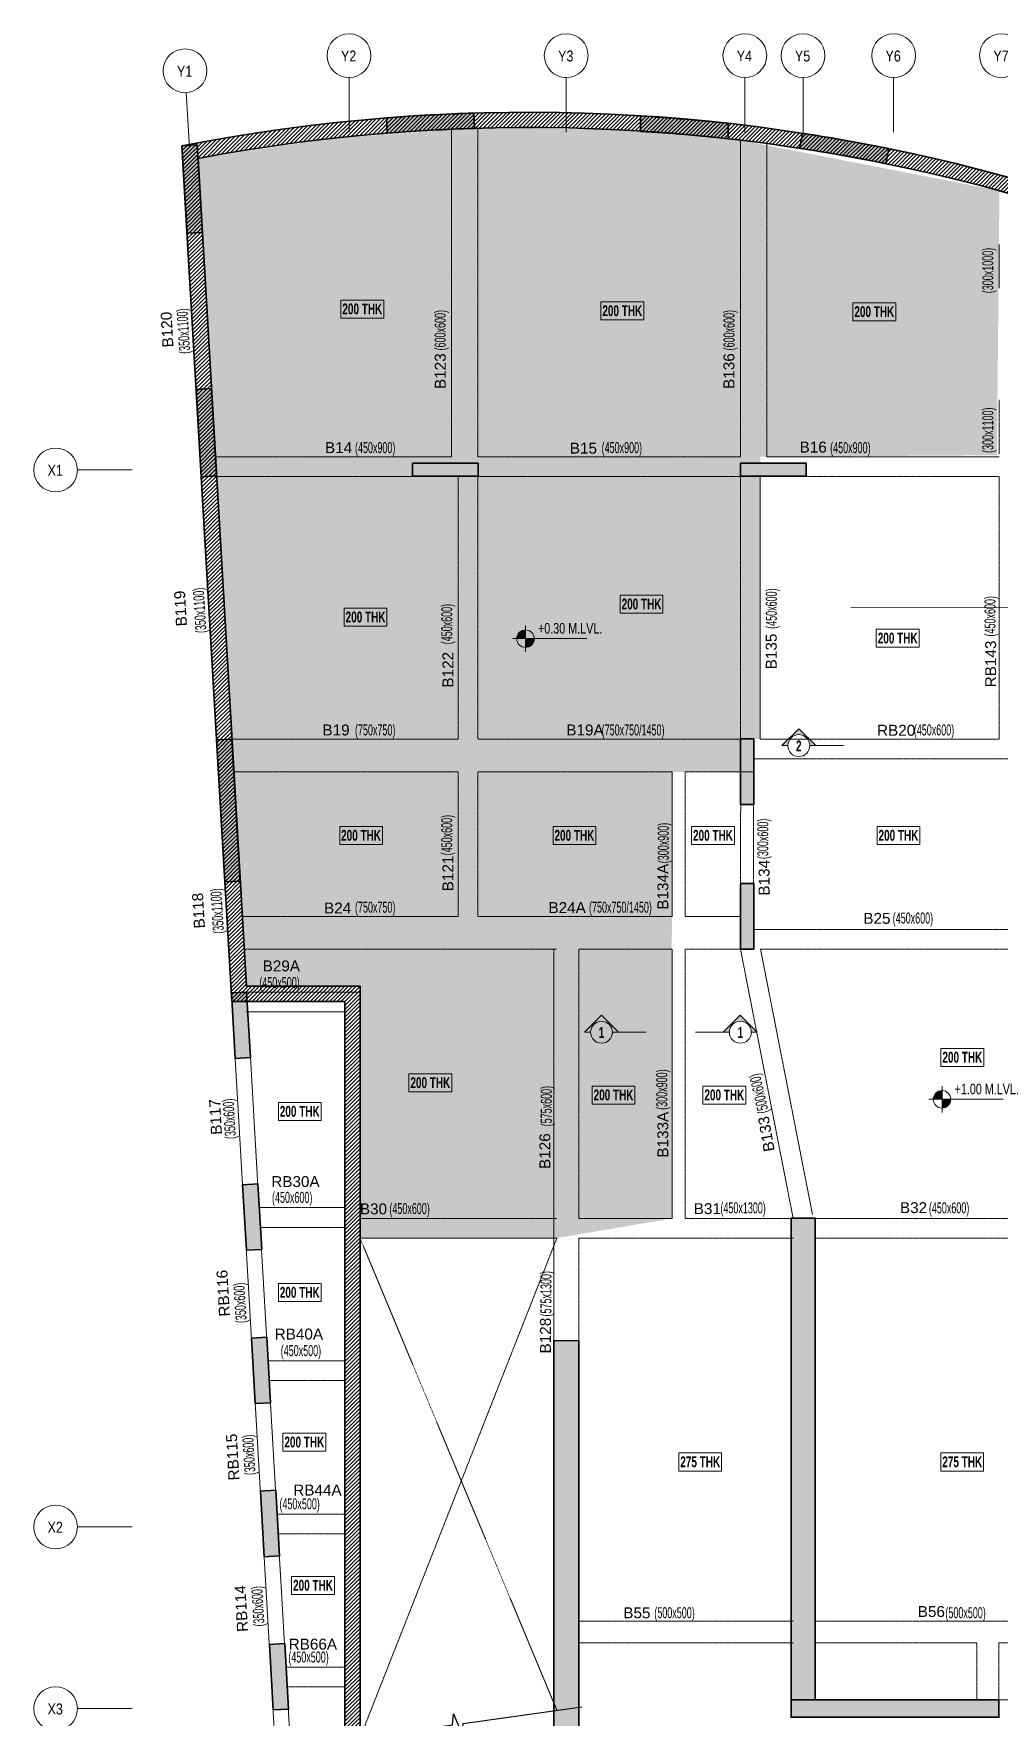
# Model space of a CAD drawing. Header units: millimetres. Extents: x -7 to 75728, y 24 to 63519.
# Drawn here: x -7 to 22064, y 25056 to 63519 of the extents above; entities that cross this region are included whole.
import ezdxf
from ezdxf.enums import TextEntityAlignment as Align

# ---------------------------------------------------------------- set-up
doc = ezdxf.new("R2010")
doc.units = ezdxf.units.MM
doc.linetypes.add('Grid Line', pattern=[2222.5, 1270, -317.5, 317.5, -317.5])
doc.linetypes.add('HIDDEN', pattern=[0.375, 0.25, -0.125])
for name, color, linetype, lineweight in [('A-FLOR-IDEN', 11, 'Continuous', 9), ('A-GRIDS', 8, 'Continuous', 9), ('A-HIDD-ABVE', 8, 'HIDDEN', 20), ('G-____-____-DIMS', 7, 'Continuous', 9), ('G-ANNO-SYMB', 1, 'Continuous', 9), ('S-BEAM', 7, 'Continuous', 18), ('S-BEAM-IDEN', 2, 'Continuous', 9), ('S-COL HATCH', 9, 'Continuous', 0), ('S-COLS', 5, 'Continuous', 35), ('S-GRIDS', 8, 'Continuous', 9)]:
    doc.layers.add(name, color=color, linetype=linetype, lineweight=lineweight)
for name, color, linetype in [('Beam Nos', 7, 'Continuous'), ('HATCH', 8, 'Continuous'), ('S-CUTOUT', 1, 'Continuous')]:
    doc.layers.add(name, color=color, linetype=linetype)
doc.styles.add('Arial Narrow', font='ARIALN.TTF', dxfattribs={"height": 400})
doc.styles.add('SC-BBS1', font='SansSerif')
doc.styles.add('Swis721 LtCn BT', font='swisscl.ttf', dxfattribs={"width": 0.9, "height": 233.355162})
doc.styles.add('Swis721 LtCn BT_1', font='swisscl.ttf', dxfattribs={"height": 240})
doc.styles.add('Swis721 LtCn BT_B', font='', dxfattribs={"width": 0.9, "height": 246.918336})
doc.styles.get('Swis721 LtCn BT_B').set_extended_font_data('Swis721 LtCn BT', bold=True)

# ---------------------------------------------------------------- blocks, each defined once
blk = doc.blocks.new('Spot Elevations - M_Spot Elevation - Target Filled-23738-FIRST FLOOR  FRAMING PLAN _NTA_')
at = {"layer": 'G-____-____-DIMS'}
h = blk.add_hatch(color=256, dxfattribs=at)
edge = h.paths.add_edge_path(flags=0)
edge.add_line((0, 0), (-2, 0))
edge.add_arc((0, 0), 2, 90, 180, ccw=False)
edge.add_line((0, 2), (0, 0))
h = blk.add_hatch(color=256, dxfattribs=at)
edge = h.paths.add_edge_path(flags=0)
edge.add_line((0, 0), (2, 0))
edge.add_arc((0, 0), 2, 270, 360, ccw=False)
edge.add_line((0, -2), (0, 0))
for p, q in [((-3, 0), (14, 0)), ((0, -3), (0, 3))]:
    blk.add_line(p, q, dxfattribs=at)
blk.add_circle((0, 0), 2, dxfattribs=at)
blk = doc.blocks.new('Detail View - M_Section Head - Structural Type 1-785420-STILT FLOOR FRAMING PLAN')
at = {"layer": 'G-ANNO-SYMB'}
h = blk.add_hatch(color=9, dxfattribs=at)
edge = h.paths.add_edge_path(flags=0)
edge.add_line((-8.5, 0), (-9.86, 0))
edge.add_line((-9.86, 0), (-5.99, 3.87))
edge.add_line((-5.99, 3.87), (-2.12, 0))
edge.add_line((-2.12, 0), (-3.5, 0))
edge.add_arc((-6, 0), 2.5, 360, 540)
for p, q in [((-5.99, 3.87), (-9.86, 0)), ((-5.99, 3.87), (-2.12, 0)), ((-8.5, 0), (-9.86, 0)), ((-3.5, 0), (-2.12, 0))]:
    blk.add_line(p, q, dxfattribs=at)
at = {"layer": 'G-ANNO-SYMB', "color": 5}
for p, q in [((-5.99, 3.87), (-9.86, 0)), ((-2.12, 0), (-5.99, 3.87)), ((-9.86, 0), (-8.5, 0)), ((-3.5, 0), (4.24, 0)), ((-3.5, 0), (-2.12, 0))]:
    blk.add_line(p, q, dxfattribs=at)
at = {"layer": 'G-ANNO-SYMB'}
blk.add_arc((-6, 0), 2.5, 360, 180, dxfattribs=at)
at = {"layer": 'G-ANNO-SYMB', "color": 5}
for start, end in [(360, 180), (180, 360)]:
    blk.add_arc((-6, 0), 2.5, start, end, dxfattribs=at)
blk = doc.blocks.new('A$C89844c14')
at = {"layer": 'S-COL HATCH', "transparency": 33554687}
h = blk.add_hatch(dxfattribs=at)
h.set_pattern_fill('ANSI31', color=256, scale=500)
h.set_pattern_definition([(45, (-31243118.95, 21573255.045), (-44.19417382, 44.19417382), [])])
edge = h.paths.add_edge_path()
edge.add_line((-12641, -10574), (46763, -10574))
edge.add_line((46763, -10574), (50159, -10424))
edge.add_line((50159, -10424), (50159, 18363))
edge.add_arc((65987, 101152), 84288, 235.33184, 259.17631, ccw=False)
edge.add_arc((-8443, 269), 41200, 49.9962, 101.0852)
edge.add_line((-16364, 40700), (-15224, 21151))
edge.add_line((-15224, 21151), (-12641, 21151))
edge.add_line((-12641, 21151), (-12641, -10574))
edge = h.paths.add_edge_path(flags=16)
edge.add_line((-12291, -10224), (46756, -10224))
edge.add_line((46756, -10224), (49809, -10089))
edge.add_line((49809, -10089), (49809, 18075))
edge.add_arc((65987, 101152), 84638, 235.32076, 258.98032, ccw=False)
edge.add_arc((-8443, 269), 40850, 49.9733, 100.6568)
edge.add_line((-15997, 40415), (-14893, 21501))
edge.add_line((-14893, 21501), (-12291, 21501))
edge.add_line((-12291, 21501), (-12291, -10224))
h = blk.add_hatch(color=256, dxfattribs=at)
h.dxf.hatch_style = 1
h.paths.add_polyline_path([(-9677, 41100), (-9696, 41450, 0.01185), (-11693, 41340), (-11674, 40991, -0.011949)])
h = blk.add_hatch(color=256, dxfattribs=at)
h.dxf.hatch_style = 1
h.paths.add_polyline_path([(-3883, 40864), (-3883, 41216, 0.011892), (-5883, 41384), (-5883, 41033, -0.011992)])
h = blk.add_hatch(color=256, dxfattribs=at)
h.dxf.hatch_style = 1
h.paths.add_polyline_path([(-278, 40295), (-209, 40638, 0.011811), (-2178, 40990), (-2248, 40647, -0.01191)])
h = blk.add_hatch(color=256, dxfattribs=at)
h.dxf.hatch_style = 1
h.paths.add_polyline_path([(-16015, 40721), (-16364, 40700), (-16248, 38704), (-15898, 38724)])
h = blk.add_hatch(color=256, dxfattribs=at)
h.dxf.hatch_style = 1
h.paths.add_polyline_path([(-15690, 35158), (-16040, 35137), (-15923, 33141), (-15574, 33161)])
h = blk.add_hatch(color=256, dxfattribs=at)
h.dxf.hatch_style = 1
h.paths.add_polyline_path([(-11098, 33452), (-11098, 33152), (-9598, 33152), (-9598, 33452)])
h = blk.add_hatch(color=256, dxfattribs=at)
h.dxf.hatch_style = 1
h.paths.add_polyline_path([(-3596, 33452), (-3596, 33152), (-2096, 33152), (-2096, 33452)])
h = blk.add_hatch(color=256, dxfattribs=at)
h.dxf.hatch_style = 1
h.paths.add_polyline_path([(-15224, 27151), (-15573, 27131), (-15384, 23886), (-15034, 23907)])
h = blk.add_hatch(color=256, dxfattribs=at)
h.dxf.hatch_style = 1
h.paths.add_polyline_path([(-3596, 25652), (-3296, 25652), (-3296, 27152), (-3596, 27152)])
h = blk.add_hatch(color=256, dxfattribs=at)
h.dxf.hatch_style = 1
h.paths.add_polyline_path([(-3596, 25652), (-3296, 25652), (-3296, 27152), (-3596, 27152)])
h = blk.add_hatch(color=256, dxfattribs=at)
h.dxf.hatch_style = 1
h.paths.add_polyline_path([(-3596, 22352), (-3296, 22352), (-3296, 23852), (-3596, 23852)])
h = blk.add_hatch(color=256, dxfattribs=at)
h.dxf.hatch_style = 1
h.paths.add_polyline_path([(-3596, 22352), (-3296, 22352), (-3296, 23852), (-3596, 23852)])
h = blk.add_hatch(color=256, dxfattribs=at)
h.dxf.hatch_style = 1
h.paths.add_polyline_path([(-15235, 21349), (-15148, 19852), (-14798, 19872), (-14886, 21370)])
h = blk.add_hatch(color=256, dxfattribs=at)
h.dxf.hatch_style = 1
h.paths.add_polyline_path([(-14979, 16967), (-14892, 15470), (-14543, 15490), (-14630, 16988)])
h = blk.add_hatch(color=256, dxfattribs=at)
h.dxf.hatch_style = 1
h.paths.add_polyline_path([(-14775, 13467), (-14688, 11970), (-14338, 11990), (-14426, 13488)])
h = blk.add_hatch(color=256, dxfattribs=at)
h.dxf.hatch_style = 1
h.paths.add_polyline_path([(-14571, 9967), (-14484, 8470), (-14134, 8490), (-14222, 9988)])
h = blk.add_hatch(color=256, dxfattribs=at)
h.dxf.hatch_style = 1
h.paths.add_polyline_path([(-14367, 6467), (-14279, 4970), (-13930, 4990), (-14017, 6488)])
at = {"layer": 'S-COLS', "elevation": 0}
for points in [[(-12641, -10574), (46763, -10574), (50159, -10424), (50159, 18363, -0.104418), (18042, 31828, 0.226686), (-16364, 40700), (-15224, 21151), (-12641, 21151)], [(-12291, -10224), (46756, -10224), (49809, -10089), (49809, 18075, -0.103603), (17829, 31550, 0.224825), (-15997, 40415), (-14893, 21501), (-12291, 21501)]]:
    blk.add_lwpolyline(points, format="xyb", close=True, dxfattribs=at)
for points in [[(-9696, 41450, 0.01185), (-11693, 41340), (-11674, 40991, -0.011949), (-9677, 41100), (-9696, 41450)], [(-5883, 41384, -0.011892), (-3883, 41216), (-3883, 40864, 0.011992), (-5883, 41033), (-5883, 41384)], [(-278, 40295), (-209, 40638, 0.011811), (-2178, 40990), (-2248, 40647, -0.01191), (-278, 40295)]]:
    blk.add_lwpolyline(points, format="xyb", dxfattribs=at)
for points in [[(-16364, 40700), (-16015, 40721), (-15898, 38724), (-16248, 38704)], [(-16040, 35137), (-15690, 35158), (-15574, 33161), (-15923, 33141)], [(-11098, 33452), (-11098, 33152), (-9598, 33152), (-9598, 33452)], [(-3596, 33452), (-3596, 33152), (-2096, 33152), (-2096, 33452)], [(-15573, 27131), (-15224, 27151), (-15034, 23907), (-15384, 23886)], [(-3596, 25652), (-3296, 25652), (-3296, 27152), (-3596, 27152)], [(-3596, 25652), (-3296, 25652), (-3296, 27152), (-3596, 27152)], [(-3596, 22352), (-3296, 22352), (-3296, 23852), (-3596, 23852)], [(-3596, 22352), (-3296, 22352), (-3296, 23852), (-3596, 23852)], [(-15235, 21349), (-14886, 21370), (-14798, 19872), (-15148, 19852)], [(-14979, 16967), (-14630, 16988), (-14543, 15490), (-14892, 15470)], [(-14775, 13467), (-14426, 13488), (-14338, 11990), (-14688, 11970)], [(-14571, 9967), (-14222, 9988), (-14134, 8490), (-14484, 8470)], [(-14367, 6467), (-14017, 6488), (-13930, 4990), (-14279, 4970)]]:
    blk.add_lwpolyline(points, close=True, dxfattribs=at)
blk = doc.blocks.new('Grid - Type 1 Structural-6743905-9TH FLOOR LVL')
at = {"layer": 'A-GRIDS'}
blk.add_circle((0, 0), 4, dxfattribs=at)
blk = doc.blocks.new('A$C45bf0ae9')
at = {"layer": 'S-GRIDS', "linetype": 'Grid Line'}
for p, q in [((-12545, 41014), (-12545, 42264)), ((-7583, 41014), (-7583, 42264)), ((-3500, 41014), (-3500, 42264)), ((-2170, 41014), (-2170, 42264)), ((-100, 41014), (-100, 42264)), ((-16192, 40669), (-16265, 41917)), ((-17504, 33297), (-18754, 33297)), ((-17504, 9150), (-18754, 9150)), ((-17504, 5000), (-18754, 5000))]:
    blk.add_line(p, q, dxfattribs=at)
at = {"layer": 'A-GRIDS', "xscale": 124.9999999999999, "yscale": 124.9999999999999, "zscale": 124.9999999999999}
for p in [(-12545, 42764), (-7583, 42764), (-3500, 42764), (-2170, 42764), (-100, 42764), (2365, 42764)]:
    blk.add_blockref('Grid - Type 1 Structural-6743905-9TH FLOOR LVL', p, dxfattribs=at)
for p, rotation in [((-16294, 42416), 3.339999999999538), ((-19254, 33297), 89.99999999999982), ((-19254, 9150), 89.99999999999982), ((-19254, 5000), 89.99999999999982)]:
    blk.add_blockref('Grid - Type 1 Structural-6743905-9TH FLOOR LVL', p, dxfattribs=dict(at, rotation=rotation))
at = {"layer": 'A-GRIDS', "lineweight": 18, "char_height": 250, "width": 440.93, "attachment_point": 1, "style": 'Arial Narrow'}
for s, insert in [('Y2', (-12731, 42879)), ('Y3', (-7769, 42879)), ('Y4', (-3686, 42879)), ('Y5', (-2356, 42879)), ('Y6', (-286, 42879)), ('Y7', (2179, 42879)), ('Y1', (-16480, 42530)), ('X1', (-19437, 33415)), ('X2', (-19437, 9268)), ('X3', (-19437, 5118))]:
    blk.add_mtext(s, dxfattribs=dict(at, insert=insert))
blk = doc.blocks.new('A$C0bd9de3c')
at = {"layer": 'S-COL HATCH', "transparency": 33554687}
h = blk.add_hatch(color=256, dxfattribs=at)
h.dxf.hatch_style = 1
h.paths.add_polyline_path([(-2446, 5200), (-2446, 4800), (2304, 4800), (2304, 5200)])
h.paths.add_polyline_path([(-2446, 5200), (-1896, 5200), (-1896, 16200), (-2446, 16200)])
h = blk.add_hatch(color=256, dxfattribs=at)
h.dxf.hatch_style = 1
h.paths.add_polyline_path([(-2086, 1900), (-2086, 2800), (-2486, 2800), (-2486, 2300), (-7296, 2300), (-7296, 13400), (-7871, 13403), (-7871, 1900)])
at = {"layer": 'S-COLS'}
blk.add_lwpolyline([(-2446, 5200), (-2446, 16200), (-1896, 16200), (-1896, 5200), (-2446, 5200)], dxfattribs=at)
blk.add_lwpolyline([(-7871, 1903), (-2086, 1900), (-2086, 2800), (-2486, 2800), (-2486, 2300), (-7296, 2300), (-7296, 13400), (-7871, 13403)], close=True, dxfattribs=at)
at = {"layer": 'S-COLS', "elevation": 0}
blk.add_lwpolyline([(2304, 5200), (-2446, 5200), (-2446, 4800), (2304, 4800)], close=True, dxfattribs=at)

msp = doc.modelspace()

# ---------------------------------------------------------------- hatches: boundary and pattern name
at = {"layer": 'HATCH'}
h = msp.add_hatch(dxfattribs=at)
h.set_pattern_fill('TRIANG', color=9, scale=1500)
h.set_pattern_definition([(60, (-31343265.7, 21493490.9), (-281.2499995, 487.1392893), [281.25, -281.25]), (120, (-31343265.7, 21493490.9), (-562.4999995, 3e-07), [281.25, -281.25]), (0, (-31343406.3, 21493734.5), (281.25, 487.139289), [281.25, -281.25])])
edge = h.paths.add_edge_path()
edge.add_line((11952, 36004.7), (7456.3, 36004.7))
edge.add_line((7456.3, 36004.7), (7456.3, 41755.9))
edge.add_line((7456.3, 41755.9), (4854.2, 41755.9))
edge.add_line((4854.2, 41755.9), (3748.4, 60709.3))
edge.add_line((3748.4, 60709.3), (3750.7, 60669.2))
edge.add_line((3750.7, 60669.2), (6792.4, 61123.8))
edge.add_line((6792.4, 61123.8), (9868.6, 61348.4))
edge.add_line((9868.6, 61348.4), (12934.6, 61341.3))
edge.add_line((12934.6, 61341.3), (15975.6, 61118.5))
edge.add_line((15975.6, 61118.5), (22066.5, 59931.5))
edge.add_line((22066.5, 59931.5), (22008.4, 53886.9))
edge.add_line((22008.4, 53886.9), (16597.8, 53854.7))
edge.add_line((16597.8, 53854.7), (16597.8, 47405.9))
edge.add_line((16597.8, 47405.9), (16167.5, 47404.7))
edge.add_line((16167.5, 47404.7), (16151.7, 46654.7))
edge.add_line((16151.7, 46654.7), (14583.7, 46654.7))
edge.add_line((14583.7, 46654.7), (14583.7, 43354.7))
edge.add_line((14583.7, 43354.7), (14583.7, 43354.7))
edge.add_line((14583.7, 43354.7), (14574.6, 42604.7))
edge.add_line((14574.6, 42604.7), (14592.8, 36454.7))

# ---------------------------------------------------------------- linework, layer by layer
at = {"elevation": 0}
msp.add_lwpolyline([(7183.1, 24550.2), (9563.8, 24883.1), (9591.1, 25139.4), (9784.1, 24661.5), (9811.4, 24917.8), (12521.8, 25296.8)], dxfattribs=at)
at = {"layer": 'A-FLOR-IDEN', "color": 8, "flags": 128}
for points in [[(7992.9, 57432), (7992.9, 57020.2), (7015.4, 57020.2), (7015.4, 57432)], [(7992.9, 57432), (7992.9, 57020.2), (7015.4, 57020.2), (7015.4, 57432)], [(13935.4, 57391), (13935.4, 56979.2), (12957.9, 56979.2), (12957.9, 57391)], [(13935.4, 57391), (13935.4, 56979.2), (12957.9, 56979.2), (12957.9, 57391)], [(19695.4, 57370), (19695.4, 56958.2), (18717.9, 56958.2), (18717.9, 57370)], [(19695.4, 57370), (19695.4, 56958.2), (18717.9, 56958.2), (18717.9, 57370)], [(8068.4, 50394.5), (8068.4, 49982.7), (7090.9, 49982.7), (7090.9, 50394.5)], [(8068.4, 50394.5), (8068.4, 49982.7), (7090.9, 49982.7), (7090.9, 50394.5)], [(14375.9, 50691.5), (14375.9, 50279.7), (13398.4, 50279.7), (13398.4, 50691.5)], [(14375.9, 50691.5), (14375.9, 50279.7), (13398.4, 50279.7), (13398.4, 50691.5)], [(20230.1, 49914), (20230.1, 49502.1), (19252.6, 49502.1), (19252.6, 49914)], [(20230.1, 49914), (20230.1, 49502.1), (19252.6, 49502.1), (19252.6, 49914)], [(21706.9, 40338), (21706.9, 39926.2), (20729.4, 39926.2), (20729.4, 40338)], [(21706.9, 40338), (21706.9, 39926.2), (20729.4, 39926.2), (20729.4, 40338)], [(9548.9, 39756.5), (9548.9, 39344.7), (8571.4, 39344.7), (8571.4, 39756.5)], [(9548.9, 39756.5), (9548.9, 39344.7), (8571.4, 39344.7), (8571.4, 39756.5)], [(13735.9, 39476.5), (13735.9, 39064.7), (12758.4, 39064.7), (12758.4, 39476.5)], [(13735.9, 39476.5), (13735.9, 39064.7), (12758.4, 39064.7), (12758.4, 39476.5)], [(16267.4, 39476.5), (16267.4, 39064.7), (15289.9, 39064.7), (15289.9, 39476.5)], [(16267.4, 39476.5), (16267.4, 39064.7), (15289.9, 39064.7), (15289.9, 39476.5)], [(6564.2, 39101.7), (6564.2, 38689.9), (5586.7, 38689.9), (5586.7, 39101.7)], [(6564.2, 34967.2), (6564.2, 34555.4), (5586.7, 34555.4), (5586.7, 34967.2)], [(6669.2, 31547.2), (6669.2, 31135.4), (5691.7, 31135.4), (5691.7, 31547.2)], [(14739.8, 31095.1), (14739.8, 30683.3), (15717.3, 30683.3), (15717.3, 31095.1)], [(20726.8, 31095.1), (20726.8, 30683.3), (21704.3, 30683.3), (21704.3, 31095.1)], [(6866.7, 28274.7), (6866.7, 27862.9), (5889.2, 27862.9), (5889.2, 28274.7)]]:
    msp.add_lwpolyline(points, close=True, dxfattribs=at)
at = {"layer": 'A-FLOR-IDEN', "color": 8, "elevation": 0, "flags": 128}
for points in [[(7965.2, 45407.2), (7965.2, 44995.4), (6987.7, 44995.4), (6987.7, 45407.2)], [(7965.2, 45407.2), (7965.2, 44995.4), (6987.7, 44995.4), (6987.7, 45407.2)], [(12841.7, 45407.2), (12841.7, 44995.4), (11864.2, 44995.4), (11864.2, 45407.2)], [(12841.7, 45407.2), (12841.7, 44995.4), (11864.2, 44995.4), (11864.2, 45407.2)], [(16007.7, 45407.2), (16007.7, 44995.4), (15030.2, 44995.4), (15030.2, 45407.2)], [(16007.7, 45407.2), (16007.7, 44995.4), (15030.2, 44995.4), (15030.2, 45407.2)], [(20247.7, 45407.2), (20247.7, 44995.4), (19270.2, 44995.4), (19270.2, 45407.2)], [(20247.7, 45407.2), (20247.7, 44995.4), (19270.2, 44995.4), (19270.2, 45407.2)]]:
    msp.add_lwpolyline(points, close=True, dxfattribs=at)
at = {"layer": 'A-HIDD-ABVE', "linetype": 'HIDDEN'}
for p, q in [((7452.4, 36004.7), (11952, 25217.1, 0)), ((7452.4, 24587.9), (11952, 36004.7))]:
    msp.add_line(p, q, dxfattribs=at)
at = {"layer": 'S-BEAM', "linetype": 'HIDDEN'}
for p, q in [((9545.5, 53854.7), (9545.5, 61367.6)), ((10145.5, 53854.7), (10145.5, 61373.6)), ((16147.8, 53854.7, 0), (16147.8, 61084, 0)), ((16747.8, 53854.7, 0), (16747.8, 61007.8, 0)), ((22062.2, 55154.7, 0), (22062.2, 53904.7, 0)), ((4144.4, 53854.7), (9545.5, 53854.7)), ((10145.5, 53854.7), (16147.8, 53854.7)), ((4170.3, 53404.7), (17114.6, 53404.7)), ((9695.9, 47404.7, 0), (9695.9, 53405.9, 0)), ((10145.9, 47405.9, 0), (10145.9, 53405.9, 0)), ((16147.8, 47404.7, 0), (16147.8, 53404.7, 0)), ((16597.8, 53404.7, 0), (22062.2, 53404.7, 0)), ((22062.2, 47404.7, 0), (22062.2, 53404.7, 0)), ((4520.7, 47404.7), (9695.9, 47404.7)), ((10145.5, 47404.7), (16447.8, 47404.7)), ((16597.8, 47404.7, 0), (22062.2, 47404.7)), ((16447.8, 46954.7), (23947.4, 46954.7)), ((4564.5, 46654.7), (9695.9, 46654.7)), ((9695.9, 43354.7, 0), (9695.9, 46655.9, 0)), ((10145.9, 43354.7, 0), (10145.9, 46655.9, 0)), ((10145.9, 46654.7), (14583.7, 46654.7)), ((14883.7, 43354.7, 0), (14883.7, 46654.7, 0)), ((14883.7, 46654.7), (16447.8, 46654.7)), ((16147.8, 44105.9, 0), (16152.5, 45905.9, 0)), ((16447.8, 44105.9, 0), (16447.8, 45905.9, 0)), ((4756.6, 43354.7), (9695.9, 43354.7)), ((10145.9, 43354.7), (14583.7, 43354.7)), ((16447.4, 43354.7), (16447.8, 43354.7)), ((23947.4, 43054.7), (16447.8, 43054.7)), ((4800.4, 42604.7), (11952, 42604.7)), ((11880.9, 36458.1, 0), (11880.9, 42608.1)), ((12452, 42604.7), (14583.7, 42604.7)), ((12452, 36454.7), (12452, 42604.7)), ((14883.7, 36454.7, 0), (14883.7, 42605.9, 0)), ((14883.7, 42604.7), (16147.8, 42604.7)), ((17352, 36454.7), (16147.8, 42604.7, 0)), ((17793.6, 36541.2), (16606.1, 42605.9, 0)), ((23846.9, 42604.7), (16606.4, 42604.7)), ((7452.4, 41623.3, 0), (4849.3, 41623.3, 0)), ((5149.2, 36699.7), (7080.7, 36699.7)), ((5175.4, 36249.7), (7102.4, 36249.7)), ((7452.4, 36454.7), (11952, 36454.7)), ((14883.7, 36454.7), (17352, 36454.7)), ((17852, 36454.7), (24402, 36454.7, 0)), ((5185.4, 36004.7, 0), (5349.2, 33197.1, 0)), ((12452, 33654.7), (12452, 36004.7)), ((12452, 36004.7), (17352, 36004.7)), ((13222, 36004.7), (13751.5, 36004.7)), ((17852, 36004.7), (24402, 36004.7)), ((5349.1, 33199.7), (7102.4, 33199.7)), ((5375.3, 32749.7), (7102.4, 32749.7)), ((5553.3, 29699.7), (7102.4, 29699.7)), ((5579.5, 29249.7), (7102.4, 29249.7)), ((17352, 27254.7), (12452, 27254.7)), ((17852, 27254.7), (24402, 27254.7)), ((17352, 26754.7), (12452, 26754.7)), ((17852, 26754.7), (21552, 26754.7)), ((21552, 25454.7, 0), (21552, 26754.7, 0)), ((22052, 26754.7), (29722, 26754.7)), ((22052, 25454.7, 0), (22052, 26754.7, 0)), ((5757.5, 26199.7), (7102.4, 26199.7)), ((5783.7, 25749.7), (7102.4, 25749.7)), ((22055.8, 25454.7, 0), (29425.8, 25454.7, 0))]:
    msp.add_line(p, q, dxfattribs=at)
at = {"layer": 'S-BEAM'}
for p, q in [((22062.2, 58704.7, 0), (22062.2, 57704.7, 0)), ((16747.8, 53854.7), (22062.2, 53854.7)), ((16597.8, 47404.7, 0), (16597.8, 53404.7, 0)), ((14583.7, 43354.7, 0), (14583.7, 46654.7, 0)), ((14883.7, 43354.7), (16147.8, 43354.7)), ((14583.7, 36454.7, 0), (14583.7, 42604.7, 0)), ((7102.4, 41173.3, 0), (4849.3, 41173.3, 0)), ((11880.9, 33658.1, 0), (11880.9, 36458.1)), ((12452, 36454.7), (14583.7, 36454.7)), ((7452.4, 36004.7), (11952, 36004.7))]:
    msp.add_line(p, q, dxfattribs=at)
at = {"layer": 'S-BEAM', "const_width": 12.5, "elevation": 0}
msp.add_lwpolyline([(18668.3, 50404.7), (33522.8, 50404.7)], dxfattribs=at)
at = {"layer": 'S-BEAM', "ltscale": 250000, "elevation": 0}
msp.add_lwpolyline([(4595.6, 40105.2), (6574.8, 6180.7)], dxfattribs=at)
at = {"layer": 'S-BEAM', "linetype": 'HIDDEN', "elevation": 0}
for points in [[(4949.7, 40125.9), (5159.2, 36454.7)], [(5375.5, 32747.1), (5553.4, 29697.1)], [(5579.7, 29247.1), (5757.6, 26197.1)], [(5783.9, 25747.1), (5961.8, 22697.1)]]:
    msp.add_lwpolyline(points, dxfattribs=at)

# ---------------------------------------------------------------- block references
at = {"layer": 'Beam Nos'}
msp.add_blockref('A$C45bf0ae9', (19747.6, 20254.7), dxfattribs=at)
at = {"layer": 'G-____-____-DIMS', "xscale": 99.99999999999991, "yscale": 99.99999999999991, "zscale": 99.99999999999991}
for p in [(11234.3, 49698.9, 0), (20755.2, 39174.5)]:
    msp.add_blockref('Spot Elevations - M_Spot Elevation - Target Filled-23738-FIRST FLOOR  FRAMING PLAN _NTA_', p, dxfattribs=at)
at = {"layer": 'G-ANNO-SYMB', "extrusion": (0, 0, -1), "yscale": 99.99999999999991, "zscale": 99.99999999999991}
for p, xscale in [((-18079.6, 47254.9, 0), -99.99999999999991), ((-13571.7, 40706.5), -99.99999999999991), ((-15543.5, 40706.5), 99.99999999999991)]:
    msp.add_blockref('Detail View - M_Section Head - Structural Type 1-785420-STILT FLOOR FRAMING PLAN', p, dxfattribs=dict(at, xscale=xscale))
at = {"layer": 'S-COL HATCH', "color": 4}
msp.add_blockref('A$C89844c14', (19747.6, 20254.7), dxfattribs=at)
at = {"layer": 'S-CUTOUT'}
msp.add_blockref('A$C0bd9de3c', (19751.5, 20258.2, 0), dxfattribs=at)

# ---------------------------------------------------------------- texts
at = {"layer": 'A-FLOR-IDEN', "color": 1, "char_height": 246.92, "width": 1155, "attachment_point": 2, "line_spacing_factor": 0.964267, "style": 'Swis721 LtCn BT_B'}
for s, insert in [('200 THK', (7504.2, 57354)), ('200 THK', (7504.2, 57354)), ('200 THK', (13446.7, 57313)), ('200 THK', (13446.7, 57313)), ('200 THK', (19206.7, 57292)), ('200 THK', (19206.7, 57292)), ('200 THK', (13887.2, 50613.5)), ('200 THK', (13887.2, 50613.5)), ('200 THK', (7579.7, 50316.5)), ('200 THK', (7579.7, 50316.5)), ('200 THK', (19741.3, 49835.9)), ('200 THK', (19741.3, 49835.9)), ('200 THK', (7476.4, 45329.1)), ('200 THK', (7476.4, 45329.1)), ('200 THK', (12352.9, 45329.1)), ('200 THK', (12352.9, 45329.1)), ('200 THK', (15518.9, 45329.1)), ('200 THK', (15518.9, 45329.1)), ('200 THK', (19758.9, 45329.1)), ('200 THK', (19758.9, 45329.1)), ('200 THK', (21218.2, 40260)), ('200 THK', (21218.2, 40260)), ('200 THK', (9060.2, 39678.5)), ('200 THK', (9060.2, 39678.5)), ('200 THK', (13247.2, 39398.5)), ('200 THK', (13247.2, 39398.5)), ('200 THK', (15778.7, 39398.5)), ('200 THK', (15778.7, 39398.5)), ('200 THK', (6075.4, 39023.7)), ('200 THK', (6075.4, 34889.2)), ('200 THK', (6180.4, 31469.2)), ('275 THK', (15228.6, 31017)), ('275 THK', (21215.6, 31017)), ('200 THK', (6377.9, 28196.7))]:
    msp.add_mtext(s, dxfattribs=dict(at, insert=insert))
at = {"layer": 'Beam Nos', "style": 'SC-BBS1'}
for s, p in [('B120', (3240.5, 56770.1, 0)), ('B119', (3548.5, 50398.6, 0)), ('B118', (3960, 43496.1, 0)), ('B117', (4349, 38784.1, 0)), ('RB116', (4525, 34756.1, 0)), ('RB115', (4741.5, 31013.1, 0)), ('RB114', (4937.5, 27552.1, 0))]:
    msp.add_text(s, height=250, rotation=93.339, dxfattribs=at).set_placement(p, align=Align.BOTTOM_CENTER)
at = {"layer": 'Beam Nos', "color": 3, "style": 'SC-BBS1'}
for s, rotation, p in [('B123', 90, (9485.8, 55808.9)), ('B136', 90, (16083.3, 55811.3, 0)), ('B135', 90, (17050.9, 49405.8, 0)), ('RB143', 90, (22065.3, 49121)), ('B122', 90, (9661.1, 48988.4)), ('B121', 90, (9661.1, 44334.8)), ('B134', 90, (16886.4, 44236.1, 0)), ('B134A', 90, (14573.2, 44030.8, 0)), ('B133A', 90, (14573.2, 38366.6, 0)), ('B133', 99.96377, (16934.3, 38416.7, 0)), ('B126', 90, (11877, 37990.1)), ('B128', 90, (11888.9, 33776.8))]:
    msp.add_text(s, height=250, rotation=rotation, dxfattribs=at).set_placement(p, align=Align.BOTTOM_CENTER)
for s, p in [('B14', (6961.3, 53862.4, 0)), ('B15', (12557.8, 53849.9, 0)), ('B16', (17809.3, 53874.4, 0)), ('B19', (6904.8, 47412.4, 0)), ('B19A', (12594, 47412.4, 0)), ('RB20', (19705.8, 47405.5)), ('B24', (6940.3, 43345)), ('B24A', (12186.2, 43353.7)), ('B25', (19266.9, 43108.9)), ('B29A', (5653.5, 42022.3)), ('RB30A', (5976.7, 37095.6)), ('B30', (7759.6, 36471.8)), ('B31', (15390.9, 36476.6)), ('B32', (20102.6, 36500)), ('RB40A', (6054.7, 33611.7, 0)), ('RB44A', (6479.5, 30047.7)), ('B55', (13779.9, 27244.1)), ('B56', (20509.8, 27273.7)), ('RB66A', (6374.6, 26528.4))]:
    msp.add_text(s, height=250, dxfattribs=at).set_placement(p, align=Align.BOTTOM_CENTER)
at = {"layer": 'G-____-____-DIMS', "color": 1, "insert": (11519.6, 50054.5, 0), "char_height": 240, "width": 1683.881, "attachment_point": 1, "line_spacing_factor": 0.970126, "style": 'Swis721 LtCn BT_1'}
msp.add_mtext('+0.30 M.LVL.', dxfattribs=at)
at = {"layer": 'G-____-____-DIMS', "insert": (21040.5, 39530.1), "char_height": 240, "width": 1683.881, "attachment_point": 1, "line_spacing_factor": 0.970126, "style": 'Swis721 LtCn BT_1'}
msp.add_mtext('+1.00 M.LVL.', dxfattribs=at)
at = {"layer": 'G-ANNO-SYMB', "color": 5, "char_height": 246.9, "width": 330, "attachment_point": 2, "line_spacing_factor": 0.964267, "style": 'Swis721 LtCn BT_B'}
for s, insert in [('2', (17479.2, 47371.4, 0)), ('1', (12971.3, 40823)), ('1', (16143.8, 40823))]:
    msp.add_mtext(s, dxfattribs=dict(at, insert=insert))
at = {"layer": 'S-BEAM-IDEN', "style": 'Swis721 LtCn BT', "width": 0.8}
for s, rotation, p in [('(300x1000)', 90, (21925.1, 57589.3, 0)), ('(350x1100)', 93.60442, (3572.1, 56212.8, 0)), ('(600x600)', 90, (9408.3, 56282.9)), ('(600x600)', 90, (16010.7, 56282.9, 0)), ('(300x1100)', 90, (21925.1, 53941.4, 0)), ('(450x900)', 360, (7337.7, 53938)), ('(450x900)', 360, (12975.3, 53938)), ('(450x900)', 360, (18197.8, 53938)), ('(350x1100)', 93.60442, (3944.3, 49833.1, 0)), ('(450x600)', 90, (16977.5, 49922.1)), ('(450x600)', 90, (9558.8, 49569.5, 0)), ('(450x600)', 90, (21975.3, 49747.4, 0)), ('(750x750)', 360, (7337.7, 47488)), ('(750x750/1450)', 360, (12975.3, 47488)), ('(450x600)', 360, (20109.1, 47488, 0)), ('(450x600)', 90, (9558.8, 44748.7, 0)), ('(300x900)', 90, (14509.8, 44567.5, 0)), ('(300x600)', 90, (16783, 44662.5)), ('(350x1100)', 93.60442, (4345, 42965.5, 0)), ('(750x750)', 360, (7337.7, 43438.1)), ('(750x750/1450)', 360, (12686.4, 43438.1)), ('(450x600)', 360, (19627.5, 43190.7)), ('(450x500)', 360, (5150.9, 41716.2, 0)), ('(300x900)', 90, (14472.9, 38934.4, 0)), ('(500x600)', 103.06395, (16796, 38882.9)), ('(575x600)', 90, (11834.4, 38557.4)), ('(350x600)', 93.60442, (4618.4, 38274.5, 0)), ('(450x600)', 360, (5440.9, 36809.2, 0)), ('(450x600)', 360, (8124.5, 36553.8)), ('(575x1300)', 90, (11826.4, 34213.5)), ('(350x600)', 93.60442, (4864, 34070.3, 0)), ('(450x500)', 360, (5640.8, 33309.2, 0)), ('(350x600)', 93.60442, (5066.5, 30598.6, 0)), ('(450x500)', 360, (5610.5, 29809.2, 0)), ('(350x600)', 93.60442, (5272.6, 27139.7, 0)), ('(500x500)', 360, (14179.3, 27321.4)), ('(500x500)', 360, (20831.3, 27321.4)), ('(450x500)', 360, (5814.7, 26309.2, 0))]:
    msp.add_text(s, height=250, rotation=rotation, dxfattribs=at).set_placement(p)
for s, p in [('(450x1300)', (15689.9, 36569.7)), ('(450x600)', (20453.7, 36569.7))]:
    msp.add_text(s, height=250, dxfattribs=at).set_placement(p)

doc.saveas('drawing.dxf')
